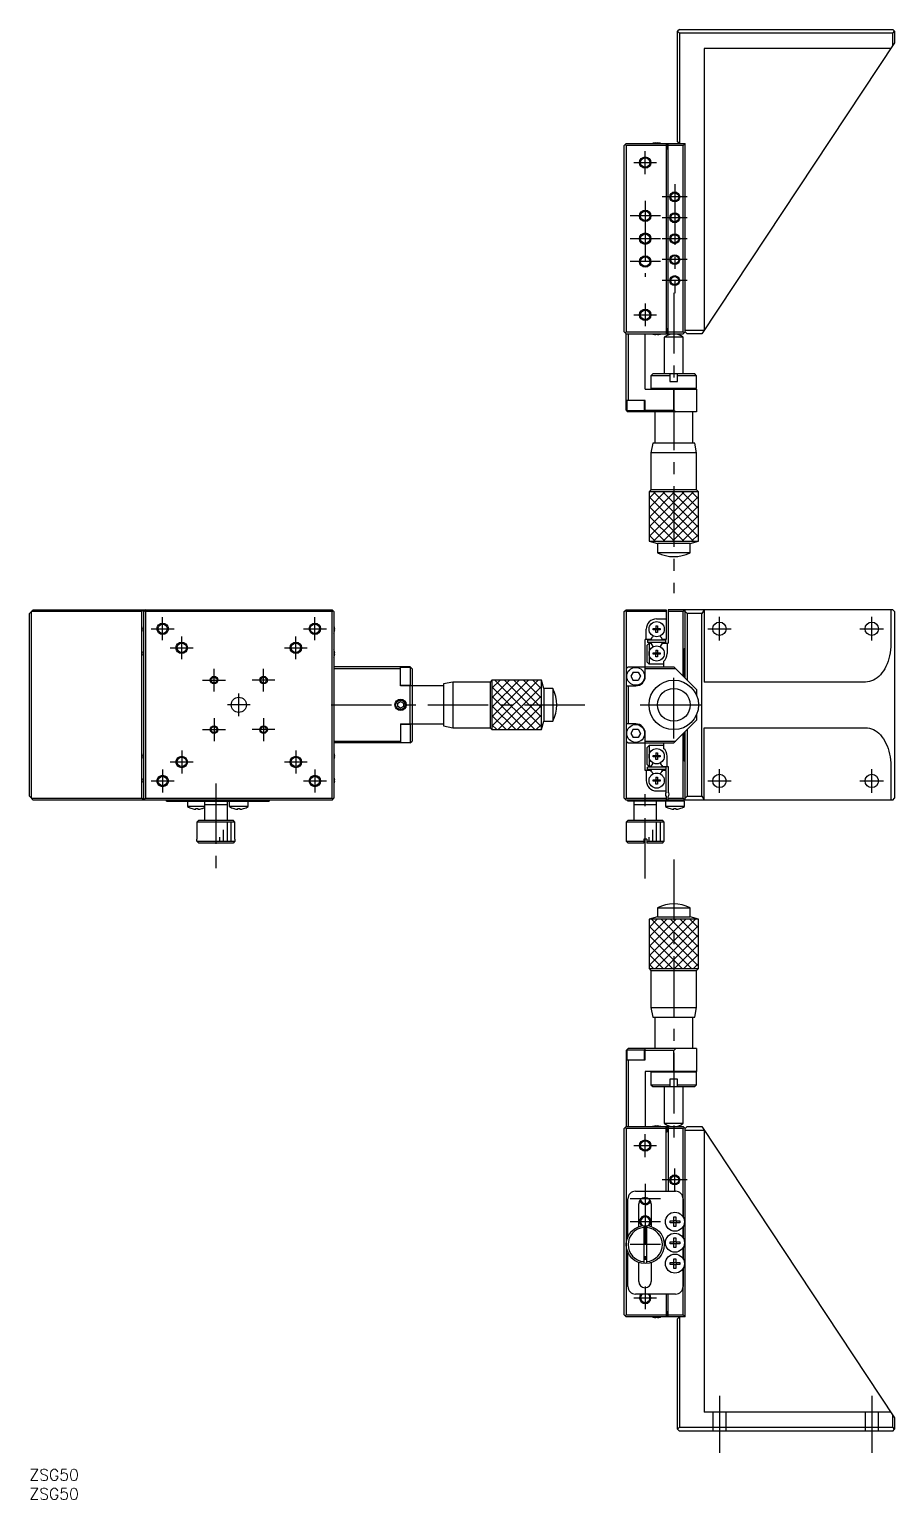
# Model space of a CAD drawing. Extents: x 0 to 472, y -8 to 378.
# Drawn here: x 0 to 227.3, y -8 to 378.3 of the extents above; entities that cross this region are included whole.
import ezdxf

# ---------------------------------------------------------------- set-up
doc = ezdxf.new("R2010")
doc.units = 0
doc.header["$LTSCALE"] = 0.5
doc.linetypes.add('CENTER', pattern=[50.8, 31.75, -6.35, 6.35, -6.35])
doc.linetypes.add('DASHED', pattern=[19.05, 12.7, -6.35])
for name, color, linetype in [('MSM_CENTER', 1, 'CENTER'), ('MSM_CONTINUOUS', 7, 'CONTINUOUS'), ('MSM_DASHED', 4, 'DASHED'), ('MSM_NARROW', 5, 'CONTINUOUS'), ('MSM_PART_NUMBER', 7, 'CONTINUOUS')]:
    doc.layers.add(name, color=color, linetype=linetype)
doc.styles.get("Standard").update_dxf_attribs({"font": 'txt.shx', "height": 3, "bigfont": 'bigfont.shx'})

# ---------------------------------------------------------------- blocks, each defined once
blk = doc.blocks.new('*U2')
at = {"layer": 'MSM_PART_NUMBER'}
blk.add_text('ZSG50', height=3, dxfattribs=at).set_placement((0, -3))
blk = doc.blocks.new('*U3')
at = {"layer": 'MSM_PART_NUMBER'}
blk.add_text('ZSG50', height=3, dxfattribs=at).set_placement((0, -8))

msp = doc.modelspace()

# ---------------------------------------------------------------- linework, layer by layer
at = {"layer": 'MSM_CENTER'}
for p, q in [((161.76, 340.27), (161.76, 346.27)), ((158.76, 343.27), (164.76, 343.27)), ((169.51, 337.57), (169.51, 308.97)), ((161.76, 333.27), (161.76, 313.27)), ((172.81, 334.27), (166.21, 334.27)), ((165.76, 329.27), (157.76, 329.27)), ((172.81, 328.77), (166.21, 328.77)), ((165.76, 323.27), (157.76, 323.27)), ((172.81, 323.27), (166.21, 323.27)), ((165.76, 317.27), (157.76, 317.27)), ((172.81, 317.77), (166.21, 317.77)), ((172.81, 312.27), (166.21, 312.27)), ((169.26, 309.02), (169.26, 230.15)), ((161.76, 306.27), (161.76, 300.27)), ((158.76, 303.27), (164.76, 303.27)), ((32, 220.8), (38, 220.8)), ((35, 217.8), (35, 223.8)), ((72, 220.8), (78, 220.8)), ((75, 217.8), (75, 223.8)), ((178.16, 220.8), (184.36, 220.8)), ((181.26, 217.7), (181.26, 223.9)), ((218.16, 220.8), (224.36, 220.8)), ((221.26, 217.7), (221.26, 223.9)), ((40, 212.8), (40, 218.8)), ((70, 212.8), (70, 218.8)), ((37, 215.8), (43, 215.8)), ((67, 215.8), (73, 215.8)), ((48.5, 204.3), (48.5, 210.3)), ((61.5, 204.3), (61.5, 210.3)), ((169.26, 192), (169.26, 209.6)), ((45.5, 207.3), (51.5, 207.3)), ((64.5, 207.3), (58.5, 207.3)), ((55, 197.8), (55, 203.8)), ((48.5, 197.3), (48.5, 191.3)), ((58, 200.8), (52, 200.8)), ((61.5, 197.3), (61.5, 191.3)), ((79.25, 200.8), (146.76, 200.8)), ((160.46, 200.8), (178.06, 200.8)), ((45.5, 194.3), (51.5, 194.3)), ((64.5, 194.3), (58.5, 194.3)), ((37, 185.8), (43, 185.8)), ((40, 188.8), (40, 182.8)), ((67, 185.8), (73, 185.8)), ((70, 188.8), (70, 182.8)), ((35, 183.8), (35, 177.8)), ((75, 183.8), (75, 177.8)), ((181.26, 177.7), (181.26, 183.9)), ((221.26, 177.7), (221.26, 183.9)), ((32, 180.8), (38, 180.8)), ((49, 180.15), (49, 155.15)), ((72, 180.8), (78, 180.8)), ((161.76, 155.15), (161.76, 180.15)), ((178.16, 180.8), (184.36, 180.8)), ((218.16, 180.8), (224.36, 180.8)), ((169.26, 160.15), (169.26, 84.25)), ((158.76, 85), (164.76, 85)), ((161.76, 82), (161.76, 88)), ((169.51, 73), (169.51, 79)), ((161.76, 75), (161.76, 55)), ((172.81, 76), (166.21, 76)), ((165.76, 71), (157.76, 71)), ((165.76, 65), (157.76, 65)), ((165.76, 59), (157.76, 59)), ((161.76, 48), (161.76, 42)), ((158.76, 45), (164.76, 45)), ((181.26, 19.25), (181.26, 4.25)), ((221.26, 19.25), (221.26, 4.25))]:
    msp.add_line(p, q, dxfattribs=at)
at = {"layer": 'MSM_CONTINUOUS'}
for p, q in [((170.76, 378.27), (170.26, 377.77)), ((170.26, 348.77), (170.26, 377.77)), ((170.26, 377.77), (170.76, 377.27)), ((170.76, 378.27), (226.76, 378.27)), ((170.76, 377.27), (170.76, 348.27)), ((226.76, 377.27), (170.76, 377.27)), ((227.26, 374.77), (176.62, 298.27)), ((227.26, 377.77), (226.76, 378.27)), ((226.76, 377.27), (227.26, 377.77)), ((226.76, 374.01), (226.76, 377.27)), ((227.26, 377.77), (227.26, 374.77)), ((226.27, 373.27), (177.26, 373.27)), ((177.26, 373.27), (177.26, 299.23)), ((156.76, 348.27), (156.26, 347.77)), ((156.26, 298.77), (156.26, 347.77)), ((156.76, 347.77), (156.51, 348.02)), ((156.76, 348.27), (172.26, 348.27)), ((167.26, 347.77), (156.76, 347.77)), ((156.76, 347.77), (156.76, 298.77)), ((163.87, 348.34), (163.87, 348.34)), ((164.58, 348.34), (164.58, 348.46)), ((164.94, 348.34), (164.58, 348.34)), ((164.94, 348.46), (164.94, 348.34)), ((165.65, 348.34), (165.64, 348.34)), ((167.26, 348.27), (167.26, 298.27)), ((167.51, 348.27), (167.51, 346.87)), ((167.76, 298.27), (167.76, 348.27)), ((171.76, 347.77), (167.76, 347.77)), ((170.76, 348.27), (170.26, 348.77)), ((171.76, 348.27), (172.26, 347.77)), ((172.01, 348.02), (171.76, 347.77)), ((171.76, 298.77), (171.76, 347.77)), ((172.26, 298.77), (172.26, 348.27)), ((167.26, 346.87), (167.51, 346.87)), ((156.76, 298.27), (156.26, 298.77)), ((156.51, 298.52), (156.76, 298.77)), ((156.76, 298.77), (167.26, 298.77)), ((156.76, 298.27), (171.76, 298.27)), ((156.76, 278.27), (156.76, 298.27)), ((157.26, 298.27), (157.26, 280.77)), ((161.76, 283.77), (161.76, 298.27)), ((163.87, 298.19), (163.87, 298.2)), ((164.58, 298.2), (164.94, 298.2)), ((164.58, 298.08), (164.58, 298.2)), ((164.94, 298.2), (164.94, 298.08)), ((165.64, 298.2), (165.65, 298.19)), ((167.26, 299.67), (167.51, 299.67)), ((167.51, 298.27), (167.51, 299.67)), ((167.76, 298.77), (171.76, 298.77)), ((171.76, 298.77), (172.01, 298.52)), ((172.26, 298.77), (171.76, 298.27)), ((172.26, 299.27), (177.26, 299.27)), ((172.26, 298.77), (172.76, 298.27)), ((176.62, 298.27), (172.76, 298.27)), ((171.76, 297.39), (166.76, 297.39)), ((166.76, 297.39), (166.76, 287.77)), ((171.76, 287.77), (171.76, 297.39)), ((163.76, 287.77), (163.26, 287.27)), ((168.26, 287.27), (163.26, 287.27)), ((163.26, 287.27), (163.26, 283.97)), ((174.76, 287.77), (163.76, 287.77)), ((168.26, 287.77), (168.26, 285.77)), ((170.26, 285.77), (170.26, 287.77)), ((175.26, 287.27), (170.26, 287.27)), ((175.26, 287.27), (174.76, 287.77)), ((175.26, 283.97), (175.26, 287.27)), ((161.76, 283.77), (175.26, 283.77)), ((163.26, 283.97), (163.46, 283.77)), ((163.26, 283.97), (175.26, 283.97)), ((168.26, 285.77), (170.26, 285.77)), ((169.26, 278.27), (169.26, 283.77)), ((175.06, 283.77), (175.26, 283.97)), ((175.26, 283.77), (175.26, 277.77)), ((161.76, 280.77), (156.76, 280.77)), ((156.76, 278.27), (157.26, 277.77)), ((156.91, 280.77), (156.91, 278.17)), ((156.91, 278.17), (161.61, 278.17)), ((161.61, 278.17), (161.61, 280.77)), ((161.76, 277.77), (161.76, 280.77)), ((161.76, 278.27), (169.26, 278.27)), ((169.26, 278.27), (169.76, 277.77)), ((175.26, 277.77), (157.26, 277.77)), ((164.26, 277.77), (164.26, 269.52)), ((174.26, 269.52), (174.26, 277.77)), ((163.76, 269.52), (163.26, 267.02)), ((175.26, 267.02), (163.26, 267.02)), ((163.26, 267.02), (163.26, 257.27)), ((174.76, 269.52), (163.76, 269.52)), ((175.26, 267.02), (174.76, 269.52)), ((175.26, 257.27), (175.26, 267.02)), ((163.26, 257.27), (162.76, 256.77)), ((175.76, 256.77), (162.76, 256.77)), ((162.76, 256.77), (162.76, 243.77)), ((175.26, 257.27), (163.26, 257.27)), ((175.76, 256.77), (175.26, 257.27)), ((175.76, 243.77), (175.76, 256.77)), ((162.76, 243.77), (164.96, 243.18)), ((162.76, 243.77), (175.76, 243.77)), ((173.56, 243.18), (175.76, 243.77)), ((173.56, 243.18), (164.96, 243.18)), ((164.96, 243.18), (164.96, 240.77)), ((173.56, 240.77), (164.96, 240.77)), ((173.56, 240.77), (173.56, 243.18)), ((0, 224.8), (1, 225.8)), ((0, 176.8), (0, 224.8)), ((29.5, 225.3), (0.5, 225.3)), ((0.5, 225.3), (0.5, 176.3)), ((1, 225.8), (79.5, 225.8)), ((30, 225.8), (29.5, 225.3)), ((29.5, 176.3), (29.5, 225.3)), ((30, 225.8), (30, 175.8)), ((30.5, 225.8), (30, 225.3)), ((30.25, 225.55), (30.5, 225.3)), ((79.5, 225.3), (30.5, 225.3)), ((30.5, 225.3), (30.5, 176.3)), ((80, 225.3), (79.5, 225.8)), ((79.5, 225.3), (79.75, 225.55)), ((79.5, 176.3), (79.5, 225.3)), ((80, 225.3), (80, 176.3)), ((156.26, 225.3), (156.76, 225.8)), ((156.26, 176.3), (156.26, 225.3)), ((156.76, 225.3), (156.51, 225.55)), ((156.76, 225.8), (167.26, 225.8)), ((167.26, 225.3), (156.76, 225.3)), ((156.76, 225.3), (156.76, 176.3)), ((167.26, 225.8), (167.26, 218)), ((226.76, 225.8), (167.76, 225.8)), ((167.76, 225.8), (167.76, 217)), ((171.76, 225.3), (167.76, 225.3)), ((171.76, 225.8), (172.76, 224.8)), ((172.01, 225.55), (171.76, 225.3)), ((171.76, 208.3), (171.76, 225.3)), ((172.26, 207.8), (172.26, 225.8)), ((172.76, 224.8), (172.76, 207.3)), ((176.62, 224.8), (172.76, 224.8)), ((177.26, 225.76), (176.62, 224.8)), ((176.62, 176.8), (176.62, 224.8)), ((177.26, 225.8), (177.26, 206.8)), ((226.27, 225.8), (226.27, 216.8)), ((227.26, 225.3), (226.76, 225.8)), ((227.26, 225.3), (227.26, 176.3)), ((29.81, 220.88), (29.93, 220.88)), ((29.93, 220.52), (29.81, 220.52)), ((29.93, 221.59), (29.93, 221.59)), ((29.93, 220.88), (29.93, 220.52)), ((80.07, 221.59), (80.07, 221.59)), ((80.07, 220.52), (80.07, 220.88)), ((80.07, 220.88), (80.19, 220.88)), ((80.19, 220.52), (80.07, 220.52)), ((162.01, 218), (162.01, 220.65)), ((163.87, 220.52), (163.87, 220.88)), ((163.87, 220.88), (164.58, 220.88)), ((164.58, 220.52), (163.87, 220.52)), ((164.58, 221.59), (164.94, 221.59)), ((164.58, 221.59), (164.58, 220.88)), ((164.59, 220.87), (164.58, 220.88)), ((164.59, 220.53), (164.58, 220.52)), ((164.58, 219.81), (164.58, 220.52)), ((164.59, 220.87), (164.93, 220.87)), ((164.59, 220.53), (164.59, 220.87)), ((164.93, 220.53), (164.59, 220.53)), ((164.76, 223.4), (167.26, 223.4)), ((164.93, 220.87), (164.94, 220.88)), ((164.93, 220.87), (164.93, 220.53)), ((164.93, 220.53), (164.94, 220.52)), ((164.94, 221.59), (164.94, 220.88)), ((164.94, 220.88), (165.64, 220.88)), ((164.94, 220.52), (164.94, 219.81)), ((165.64, 220.52), (164.94, 220.52)), ((165.64, 220.88), (165.64, 220.52)), ((29.93, 219.81), (29.93, 219.81)), ((80.07, 219.81), (80.07, 219.81)), ((163.21, 218), (161.76, 218)), ((161.76, 208.3), (161.76, 218)), ((162.26, 216.5), (162.76, 217)), ((162.26, 212), (162.26, 216.5)), ((162.36, 217.8), (162.36, 217.2)), ((167.16, 217.8), (162.36, 217.8)), ((167.16, 217.2), (162.36, 217.2)), ((162.76, 217), (163.21, 217)), ((162.76, 217), (162.76, 211.5)), ((163.38, 218.29), (163.21, 218)), ((163.21, 217), (163.38, 216.71)), ((164.94, 219.81), (164.58, 219.81)), ((166.3, 218), (166.13, 218.29)), ((166.13, 216.71), (166.3, 217)), ((167.26, 218), (166.3, 218)), ((166.3, 217), (167.76, 217)), ((167.16, 217.2), (167.16, 217.8)), ((167.51, 217), (167.51, 214.3)), ((226.27, 216.8), (226.25, 216.02)), ((29.81, 214.48), (29.93, 214.48)), ((29.93, 214.12), (29.81, 214.12)), ((29.93, 215.19), (29.93, 215.19)), ((29.93, 214.48), (29.93, 214.12)), ((29.93, 213.41), (29.93, 213.41)), ((80.07, 215.19), (80.07, 215.19)), ((80.07, 214.12), (80.07, 214.48)), ((80.07, 214.48), (80.19, 214.48)), ((80.19, 214.12), (80.07, 214.12)), ((80.07, 213.41), (80.07, 213.41)), ((163.87, 214.12), (163.87, 214.48)), ((163.87, 214.48), (164.58, 214.48)), ((164.58, 214.12), (163.87, 214.12)), ((164.58, 215.19), (164.94, 215.19)), ((164.58, 215.19), (164.58, 214.48)), ((164.59, 214.47), (164.58, 214.48)), ((164.59, 214.13), (164.58, 214.12)), ((164.58, 213.41), (164.58, 214.12)), ((164.94, 213.41), (164.58, 213.41)), ((164.59, 214.47), (164.93, 214.47)), ((164.59, 214.13), (164.59, 214.47)), ((164.93, 214.13), (164.59, 214.13)), ((164.93, 214.47), (164.94, 214.48)), ((164.93, 214.47), (164.93, 214.13)), ((164.93, 214.13), (164.94, 214.12)), ((164.94, 215.19), (164.94, 214.48)), ((164.94, 214.48), (165.64, 214.48)), ((164.94, 214.12), (164.94, 213.41)), ((165.64, 214.12), (164.94, 214.12)), ((165.64, 214.48), (165.64, 214.12)), ((171.91, 215.45), (172.26, 215.8)), ((171.91, 208.15), (171.91, 215.45)), ((225.76, 212.97), (225.54, 212.26)), ((225.94, 213.71), (225.76, 212.97)), ((226.08, 214.47), (225.94, 213.71)), ((226.18, 215.24), (226.08, 214.47)), ((226.25, 216.02), (226.18, 215.24)), ((100, 210.8), (80, 210.8)), ((97.5, 210.3), (80, 210.3)), ((97.5, 205.8), (97.5, 210.8)), ((100.1, 210.65), (97.5, 210.65)), ((100.5, 210.3), (100, 210.8)), ((100.1, 205.95), (100.1, 210.65)), ((100.5, 210.3), (100.5, 191.3)), ((157.26, 210.8), (156.76, 210.3)), ((157.26, 210.8), (169.26, 210.8)), ((158.62, 209.4), (157.99, 208.3)), ((158.62, 209.4), (159.89, 209.4)), ((159.89, 209.4), (160.53, 208.3)), ((169.76, 210.3), (161.76, 210.3)), ((162.76, 211.5), (162.26, 212)), ((166.56, 211.5), (162.76, 211.5)), ((166.56, 212.22), (166.56, 210.8)), ((169.26, 210.8), (175.26, 204.8)), ((223.54, 208.71), (223.11, 208.27)), ((223.95, 209.2), (223.54, 208.71)), ((224.33, 209.73), (223.95, 209.2)), ((224.68, 210.31), (224.33, 209.73)), ((225, 210.92), (224.68, 210.31)), ((225.29, 211.58), (225, 210.92)), ((225.54, 212.26), (225.29, 211.58)), ((97.5, 205.95), (100.1, 205.95)), ((108.75, 205.8), (97.5, 205.8)), ((100, 195.8), (100, 205.8)), ((111.25, 206.8), (108.75, 206.3)), ((108.75, 206.3), (108.75, 195.3)), ((111.25, 206.8), (111.25, 194.8)), ((121, 206.8), (111.25, 206.8)), ((121.5, 207.3), (121, 206.8)), ((121, 206.8), (121, 194.8)), ((134.5, 207.3), (121.5, 207.3)), ((121.5, 207.3), (121.5, 194.3)), ((135.09, 205.1), (134.5, 207.3)), ((134.5, 194.3), (134.5, 207.3)), ((135.09, 205.1), (135.09, 196.5)), ((137.5, 205.1), (135.09, 205.1)), ((137.5, 205.1), (137.5, 196.5)), ((156.76, 205.8), (159.26, 205.8)), ((157.26, 205.8), (157.26, 195.8)), ((157.99, 208.3), (158.62, 207.2)), ((159.89, 207.2), (158.62, 207.2)), ((160.53, 208.3), (159.89, 207.2)), ((175.26, 204.8), (175.26, 203.3)), ((219.65, 206.8), (177.26, 206.8)), ((220.17, 206.83), (219.65, 206.8)), ((220.68, 206.92), (220.17, 206.83)), ((221.19, 207.08), (220.68, 206.92)), ((221.69, 207.29), (221.19, 207.08)), ((222.18, 207.56), (221.69, 207.29)), ((222.65, 207.89), (222.18, 207.56)), ((223.11, 208.27), (222.65, 207.89)), ((96.75, 201.23), (97.5, 201.67)), ((96.75, 200.37), (96.75, 201.23)), ((97.5, 201.67), (98.25, 201.23)), ((98.25, 201.23), (98.25, 200.37)), ((97.5, 199.93), (96.75, 200.37)), ((98.25, 200.37), (97.5, 199.93)), ((175.26, 198.3), (175.26, 196.8)), ((97.5, 195.8), (108.75, 195.8)), ((97.5, 195.8), (97.5, 190.8)), ((100.1, 195.65), (97.5, 195.65)), ((100.1, 190.95), (100.1, 195.65)), ((108.75, 195.3), (111.25, 194.8)), ((111.25, 194.8), (121, 194.8)), ((121, 194.8), (121.5, 194.3)), ((121.5, 194.3), (134.5, 194.3)), ((134.5, 194.3), (135.09, 196.5)), ((135.09, 196.5), (137.5, 196.5)), ((159.26, 195.8), (156.76, 195.8)), ((158.62, 194.4), (157.99, 193.3)), ((157.99, 193.3), (158.62, 192.2)), ((158.62, 194.4), (159.89, 194.4)), ((159.89, 194.4), (160.53, 193.3)), ((160.53, 193.3), (159.89, 192.2)), ((161.76, 183.6), (161.76, 193.3)), ((175.26, 196.8), (169.26, 190.8)), ((171.76, 176.3), (171.76, 193.3)), ((171.91, 186.15), (171.91, 193.45)), ((172.26, 175.8), (172.26, 193.8)), ((172.76, 194.3), (172.76, 176.8)), ((177.26, 194.8), (219.65, 194.8)), ((177.26, 175.8), (177.26, 194.8)), ((219.65, 194.8), (220.17, 194.77)), ((220.17, 194.77), (220.68, 194.68)), ((220.68, 194.68), (221.19, 194.52)), ((221.19, 194.52), (221.69, 194.31)), ((221.69, 194.31), (222.18, 194.04)), ((222.18, 194.04), (222.65, 193.71)), ((222.65, 193.71), (223.11, 193.33)), ((223.11, 193.33), (223.54, 192.89)), ((80, 191.3), (97.5, 191.3)), ((100, 190.8), (80, 190.8)), ((97.5, 190.95), (100.1, 190.95)), ((100, 190.8), (100.5, 191.3)), ((156.76, 191.3), (157.26, 190.8)), ((157.26, 190.8), (169.26, 190.8)), ((159.89, 192.2), (158.62, 192.2)), ((161.76, 191.3), (169.76, 191.3)), ((162.26, 189.6), (162.76, 190.1)), ((162.26, 185.1), (162.26, 189.6)), ((166.56, 190.1), (162.76, 190.1)), ((162.76, 190.1), (162.76, 184.6)), ((166.56, 190.8), (166.56, 189.38)), ((223.54, 192.89), (223.95, 192.4)), ((223.95, 192.4), (224.33, 191.87)), ((224.33, 191.87), (224.68, 191.29)), ((224.68, 191.29), (225, 190.68)), ((225, 190.68), (225.29, 190.03)), ((225.29, 190.03), (225.54, 189.34)), ((225.54, 189.34), (225.76, 188.63)), ((29.81, 187.48), (29.93, 187.48)), ((29.93, 187.12), (29.81, 187.12)), ((29.93, 188.19), (29.93, 188.19)), ((29.93, 187.48), (29.93, 187.12)), ((29.93, 186.41), (29.93, 186.41)), ((80.07, 188.19), (80.07, 188.19)), ((80.07, 187.12), (80.07, 187.48)), ((80.07, 187.48), (80.19, 187.48)), ((80.19, 187.12), (80.07, 187.12)), ((80.07, 186.41), (80.07, 186.41)), ((163.87, 187.12), (163.87, 187.48)), ((163.87, 187.48), (164.58, 187.48)), ((164.58, 187.12), (163.87, 187.12)), ((164.58, 188.19), (164.94, 188.19)), ((164.58, 188.19), (164.58, 187.48)), ((164.59, 187.47), (164.58, 187.48)), ((164.59, 187.13), (164.58, 187.12)), ((164.58, 186.41), (164.58, 187.12)), ((164.94, 186.41), (164.58, 186.41)), ((164.59, 187.47), (164.93, 187.47)), ((164.59, 187.13), (164.59, 187.47)), ((164.93, 187.13), (164.59, 187.13)), ((164.93, 187.47), (164.94, 187.48)), ((164.93, 187.47), (164.93, 187.13)), ((164.93, 187.13), (164.94, 187.12)), ((164.94, 188.19), (164.94, 187.48)), ((164.94, 187.48), (165.64, 187.48)), ((164.94, 187.12), (164.94, 186.41)), ((165.64, 187.12), (164.94, 187.12)), ((165.64, 187.48), (165.64, 187.12)), ((167.51, 184.6), (167.51, 187.3)), ((172.26, 185.8), (171.91, 186.15)), ((225.76, 188.63), (225.94, 187.89)), ((225.94, 187.89), (226.08, 187.13)), ((226.08, 187.13), (226.18, 186.36)), ((226.18, 186.36), (226.25, 185.58)), ((226.25, 185.58), (226.27, 184.8)), ((29.93, 181.79), (29.93, 181.79)), ((80.07, 181.79), (80.07, 181.79)), ((163.21, 183.6), (161.76, 183.6)), ((162.01, 183.6), (162.01, 180.95)), ((162.76, 184.6), (162.26, 185.1)), ((167.16, 184.4), (162.36, 184.4)), ((162.36, 183.8), (162.36, 184.4)), ((167.16, 183.8), (162.36, 183.8)), ((162.76, 184.6), (163.21, 184.6)), ((163.21, 184.6), (163.38, 184.89)), ((163.38, 183.31), (163.21, 183.6)), ((164.58, 181.79), (164.94, 181.79)), ((164.58, 181.79), (164.58, 181.08)), ((164.94, 181.79), (164.94, 181.08)), ((166.13, 184.89), (166.3, 184.6)), ((166.3, 183.6), (166.13, 183.31)), ((166.3, 184.6), (167.76, 184.6)), ((167.26, 183.6), (166.3, 183.6)), ((167.16, 184.4), (167.16, 183.8)), ((167.26, 177.9), (167.26, 183.6)), ((167.76, 184.6), (167.76, 177.96)), ((226.27, 184.8), (226.27, 175.8)), ((29.81, 181.08), (29.93, 181.08)), ((29.93, 180.72), (29.81, 180.72)), ((29.93, 181.08), (29.93, 180.72)), ((29.93, 180.01), (29.93, 180.01)), ((80.07, 180.72), (80.07, 181.08)), ((80.07, 181.08), (80.19, 181.08)), ((80.19, 180.72), (80.07, 180.72)), ((80.07, 180.01), (80.07, 180.01)), ((163.87, 180.72), (163.87, 181.08)), ((163.87, 181.08), (164.58, 181.08)), ((164.58, 180.72), (163.87, 180.72)), ((164.59, 181.07), (164.58, 181.08)), ((164.59, 180.73), (164.58, 180.72)), ((164.58, 180.01), (164.58, 180.72)), ((164.94, 180.01), (164.58, 180.01)), ((164.59, 181.07), (164.93, 181.07)), ((164.59, 180.73), (164.59, 181.07)), ((164.93, 180.73), (164.59, 180.73)), ((164.76, 178.2), (167.26, 178.2)), ((164.93, 181.07), (164.94, 181.08)), ((164.93, 181.07), (164.93, 180.73)), ((164.93, 180.73), (164.94, 180.72)), ((164.94, 181.08), (165.64, 181.08)), ((164.94, 180.72), (164.94, 180.01)), ((165.64, 180.72), (164.94, 180.72)), ((165.64, 181.08), (165.64, 180.72)), ((1, 175.8), (0, 176.8)), ((0.5, 176.3), (29.5, 176.3)), ((79.5, 175.8), (1, 175.8)), ((29.5, 176.3), (30, 175.8)), ((30, 176.3), (30.5, 175.8)), ((30.25, 176.05), (30.5, 176.3)), ((30.5, 176.3), (79.5, 176.3)), ((36, 175.5), (36, 175.8)), ((36, 175.5), (63, 175.5)), ((41.5, 175.5), (41.5, 174.11)), ((46, 174.11), (41.5, 174.11)), ((46, 175.5), (46, 170.5)), ((52, 174.5), (46, 174.5)), ((52, 170.5), (52, 175.5)), ((52.5, 175.5), (52.5, 174.11)), ((57.5, 174.11), (52.5, 174.11)), ((57.5, 174.11), (57.5, 175.5)), ((63, 175.8), (63, 175.5)), ((79.5, 176.3), (79.75, 176.05)), ((79.5, 175.8), (80, 176.3)), ((156.76, 175.8), (156.26, 176.3)), ((156.51, 176.05), (156.76, 176.3)), ((156.76, 176.3), (167.26, 176.3)), ((226.76, 175.8), (156.76, 175.8)), ((157.21, 175.5), (157.21, 175.8)), ((172.06, 175.5), (157.21, 175.5)), ((158.76, 175.5), (158.76, 170.5)), ((164.76, 174.5), (158.76, 174.5)), ((164.76, 170.5), (164.76, 175.5)), ((167.06, 175.5), (167.06, 174.11)), ((172.06, 174.11), (167.06, 174.11)), ((167.26, 176.7), (167.26, 175.8)), ((167.76, 175.8), (167.76, 176.64)), ((167.76, 176.3), (171.76, 176.3)), ((171.71, 175.8), (171.71, 175.5)), ((172.76, 176.8), (171.76, 175.8)), ((171.76, 176.3), (172.01, 176.05)), ((172.06, 174.11), (172.06, 175.5)), ((172.76, 176.8), (176.62, 176.8)), ((176.62, 176.8), (177.26, 175.84)), ((226.76, 175.8), (227.26, 176.3)), ((42.74, 173.53), (42.74, 173.54)), ((43.74, 173.54), (44.26, 173.54)), ((43.74, 173.37), (43.74, 173.54)), ((44.5, 170.5), (44, 170)), ((54, 170), (44, 170)), ((44, 170), (44, 165.5)), ((44.26, 173.54), (44.26, 173.37)), ((44.5, 170.5), (53.5, 170.5)), ((45.26, 173.54), (45.26, 173.53)), ((54, 170), (53.5, 170.5)), ((53.74, 173.53), (53.74, 173.54)), ((54, 165.5), (54, 170)), ((54.74, 173.54), (55.26, 173.54)), ((54.74, 173.37), (54.74, 173.54)), ((55.26, 173.54), (55.26, 173.37)), ((56.26, 173.54), (56.26, 173.53)), ((157.26, 170.5), (156.76, 170)), ((156.76, 170), (156.76, 165)), ((166.76, 170), (156.76, 170)), ((157.26, 170.5), (166.26, 170.5)), ((166.76, 170), (166.26, 170.5)), ((166.76, 165), (166.76, 170)), ((168.3, 173.53), (168.3, 173.54)), ((169.3, 173.54), (169.82, 173.54)), ((169.3, 173.37), (169.3, 173.54)), ((169.82, 173.54), (169.82, 173.37)), ((170.82, 173.54), (170.82, 173.53)), ((44.02, 165.5), (44, 165.5)), ((44.02, 165), (44.02, 165.5)), ((44.02, 165), (53.98, 165)), ((44.52, 164.5), (44.02, 165)), ((53.48, 164.5), (44.52, 164.5)), ((53.98, 165), (53.48, 164.5)), ((53.98, 165.5), (53.98, 165)), ((54, 165.5), (53.98, 165.5)), ((156.76, 165), (161.36, 165)), ((156.76, 165), (157.26, 164.5)), ((161.36, 164.5), (157.26, 164.5)), ((162.16, 165.5), (161.36, 165.5)), ((161.36, 165.5), (161.36, 164.5)), ((162.16, 165.5), (162.16, 164.5)), ((162.16, 165), (166.76, 165)), ((166.26, 164.5), (162.16, 164.5)), ((166.26, 164.5), (166.76, 165)), ((164.96, 147.5), (173.56, 147.5)), ((164.96, 147.5), (164.96, 145.09)), ((173.56, 145.09), (173.56, 147.5)), ((164.96, 145.09), (162.76, 144.5)), ((175.76, 144.5), (162.76, 144.5)), ((162.76, 144.5), (162.76, 131.5)), ((164.96, 145.09), (173.56, 145.09)), ((175.76, 144.5), (173.56, 145.09)), ((175.76, 131.5), (175.76, 144.5)), ((162.76, 131.5), (163.26, 131)), ((162.76, 131.5), (175.76, 131.5)), ((175.26, 131), (175.76, 131.5)), ((163.26, 131), (175.26, 131)), ((163.26, 131), (163.26, 121.25)), ((175.26, 121.25), (175.26, 131)), ((163.26, 121.25), (175.26, 121.25)), ((163.26, 121.25), (163.76, 118.75)), ((174.76, 118.75), (175.26, 121.25)), ((163.76, 118.75), (174.76, 118.75)), ((164.26, 118.75), (164.26, 110.5)), ((174.26, 110.5), (174.26, 118.75)), ((157.26, 110.5), (156.76, 110)), ((156.76, 110), (156.76, 90)), ((156.91, 110.1), (156.91, 107.5)), ((161.61, 110.1), (156.91, 110.1)), ((175.26, 110.5), (157.26, 110.5)), ((161.61, 107.5), (161.61, 110.1)), ((161.76, 107.5), (161.76, 110.5)), ((169.26, 110), (161.76, 110)), ((169.76, 110.5), (169.26, 110)), ((169.26, 104.5), (169.26, 110)), ((175.26, 110.5), (175.26, 104.5)), ((156.76, 107.5), (161.76, 107.5)), ((157.26, 107.5), (157.26, 90)), ((161.76, 104.5), (161.76, 90)), ((175.26, 104.5), (161.76, 104.5)), ((163.46, 104.5), (163.26, 104.3)), ((175.26, 104.3), (163.26, 104.3)), ((163.26, 104.3), (163.26, 101)), ((175.26, 104.3), (175.06, 104.5)), ((175.26, 101), (175.26, 104.3)), ((163.26, 101), (168.26, 101)), ((163.26, 101), (163.76, 100.5)), ((163.76, 100.5), (174.76, 100.5)), ((166.76, 100.5), (166.76, 90.88)), ((170.26, 102.5), (168.26, 102.5)), ((168.26, 102.5), (168.26, 100.5)), ((170.26, 100.5), (170.26, 102.5)), ((170.26, 101), (175.26, 101)), ((171.76, 90.88), (171.76, 100.5)), ((174.76, 100.5), (175.26, 101)), ((156.26, 89.5), (156.76, 90)), ((156.26, 40.5), (156.26, 89.5)), ((156.76, 89.5), (156.51, 89.75)), ((156.76, 90), (171.76, 90)), ((167.26, 89.5), (156.76, 89.5)), ((156.76, 89.5), (156.76, 40.5)), ((163.87, 90.07), (163.87, 90.07)), ((164.58, 90.07), (164.58, 90.19)), ((164.94, 90.07), (164.58, 90.07)), ((164.94, 90.19), (164.94, 90.07)), ((165.65, 90.07), (165.64, 90.07)), ((166.76, 90.88), (171.76, 90.88)), ((167.26, 73), (167.26, 90)), ((167.51, 90), (167.51, 88.6)), ((167.76, 90), (167.76, 73)), ((171.76, 89.5), (167.76, 89.5)), ((171.76, 90), (172.26, 89.5)), ((172.01, 89.75), (171.76, 89.5)), ((171.76, 66.19), (171.76, 89.5)), ((172.76, 90), (172.26, 89.5)), ((172.26, 40), (172.26, 89.5)), ((177.26, 89), (172.26, 89)), ((172.76, 90), (176.62, 90)), ((176.62, 90), (227.26, 13.5)), ((177.26, 89.04), (177.26, 15)), ((167.26, 88.6), (167.51, 88.6)), ((157.21, 61.07), (157.21, 71)), ((159.21, 73), (169.71, 73)), ((160.06, 63.7), (160.06, 69.7)), ((163.36, 69.7), (163.36, 63.74)), ((171.71, 71), (171.71, 66.28)), ((169.3, 66.26), (169.82, 66.26)), ((169.3, 65.26), (169.3, 66.26)), ((169.82, 66.26), (169.82, 65.26)), ((161.36, 63.98), (161.36, 54.02)), ((162.16, 54.02), (162.16, 63.98)), ((168.3, 65.26), (169.3, 65.26)), ((168.3, 64.74), (168.3, 65.26)), ((169.3, 64.74), (168.3, 64.74)), ((169.26, 64.74), (169.26, 65.26)), ((169.3, 65.3), (169.82, 65.3)), ((169.3, 63.74), (169.3, 64.74)), ((169.82, 64.7), (169.3, 64.7)), ((169.82, 63.74), (169.3, 63.74)), ((169.82, 65.26), (170.82, 65.26)), ((169.82, 64.74), (169.82, 63.74)), ((170.82, 64.74), (169.82, 64.74)), ((169.86, 65.26), (169.86, 64.74)), ((170.82, 65.26), (170.82, 64.74)), ((171.71, 63.72), (171.71, 60.78)), ((171.76, 60.69), (171.76, 63.81)), ((168.3, 59.76), (169.3, 59.76)), ((168.3, 59.24), (168.3, 59.76)), ((169.3, 59.24), (168.3, 59.24)), ((169.26, 59.24), (169.26, 59.76)), ((169.3, 60.76), (169.82, 60.76)), ((169.3, 59.76), (169.3, 60.76)), ((169.3, 59.8), (169.82, 59.8)), ((169.3, 58.24), (169.3, 59.24)), ((169.82, 59.2), (169.3, 59.2)), ((169.82, 58.24), (169.3, 58.24)), ((169.82, 60.76), (169.82, 59.76)), ((169.82, 59.76), (170.82, 59.76)), ((169.82, 59.24), (169.82, 58.24)), ((170.82, 59.24), (169.82, 59.24)), ((169.86, 59.76), (169.86, 59.24)), ((170.82, 59.76), (170.82, 59.24)), ((171.71, 58.22), (171.71, 55.28)), ((171.76, 55.19), (171.76, 58.31)), ((157.21, 48), (157.21, 56.93)), ((160.06, 49.3), (160.06, 54.3)), ((163.36, 54.26), (163.36, 49.3)), ((168.3, 54.26), (169.3, 54.26)), ((168.3, 53.74), (168.3, 54.26)), ((169.26, 53.74), (169.26, 54.26)), ((169.3, 55.26), (169.82, 55.26)), ((169.3, 54.26), (169.3, 55.26)), ((169.3, 54.3), (169.82, 54.3)), ((169.82, 55.26), (169.82, 54.26)), ((169.82, 54.26), (170.82, 54.26)), ((169.86, 54.26), (169.86, 53.74)), ((170.82, 54.26), (170.82, 53.74)), ((169.3, 53.74), (168.3, 53.74)), ((169.3, 52.74), (169.3, 53.74)), ((169.82, 53.7), (169.3, 53.7)), ((169.82, 52.74), (169.3, 52.74)), ((169.82, 53.74), (169.82, 52.74)), ((170.82, 53.74), (169.82, 53.74)), ((171.71, 52.72), (171.71, 48)), ((171.76, 40.5), (171.76, 52.81)), ((169.71, 46), (159.21, 46)), ((167.26, 46), (167.26, 40)), ((167.76, 40), (167.76, 46)), ((156.76, 40), (156.26, 40.5)), ((156.51, 40.25), (156.76, 40.5)), ((156.76, 40.5), (167.26, 40.5)), ((172.26, 40), (156.76, 40)), ((163.87, 39.93), (163.87, 39.93)), ((164.58, 39.93), (164.94, 39.93)), ((164.58, 39.81), (164.58, 39.93)), ((164.94, 39.93), (164.94, 39.81)), ((165.64, 39.93), (165.65, 39.93)), ((167.26, 41.4), (167.51, 41.4)), ((167.51, 40), (167.51, 41.4)), ((167.76, 40.5), (171.76, 40.5)), ((170.26, 39.5), (170.76, 40)), ((170.26, 10.5), (170.26, 39.5)), ((170.76, 40), (170.76, 11)), ((171.76, 40.5), (172.01, 40.25)), ((172.26, 40.5), (171.76, 40)), ((226.27, 15), (177.26, 15)), ((226.76, 11), (226.76, 14.26)), ((227.26, 13.5), (227.26, 10.5)), ((170.76, 11), (170.26, 10.5)), ((170.26, 10.5), (170.76, 10)), ((170.76, 11), (226.76, 11)), ((226.76, 10), (170.76, 10)), ((227.26, 10.5), (226.76, 11)), ((226.76, 10), (227.26, 10.5))]:
    msp.add_line(p, q, dxfattribs=at)
for centre, radius in [((161.76, 343.27), 1.23), ((169.51, 334.27), 1.06), ((161.76, 329.27), 1.23), ((169.51, 328.77), 1.06), ((161.76, 323.29), 1.23), ((169.51, 323.27), 1.06), ((161.76, 317.27), 1.23), ((169.51, 317.77), 1.06), ((169.51, 312.27), 1.06), ((161.76, 303.27), 1.23), ((35, 220.8), 1.23), ((75, 220.8), 1.23), ((164.76, 220.7), 2), ((181.26, 220.8), 1.75), ((221.26, 220.8), 1.75), ((40, 215.8), 1.23), ((70, 215.8), 1.23), ((164.76, 214.3), 2), ((159.26, 208.3), 2.35), ((48.5, 207.3), 0.783), ((61.5, 207.3), 0.783), ((169.26, 200.8), 6.5), ((169.26, 200.8), 4.3), ((55, 200.8), 2), ((97.5, 200.8), 1.23), ((48.5, 194.3), 0.783), ((61.5, 194.3), 0.783), ((159.26, 193.3), 2.35), ((164.76, 187.3), 2), ((40, 185.8), 1.23), ((70, 185.8), 1.23), ((35, 180.8), 1.23), ((75, 180.8), 1.23), ((164.76, 180.9), 2), ((181.26, 180.8), 1.75), ((221.26, 180.8), 1.75), ((161.76, 85), 1.23), ((169.51, 76), 1.06), ((169.56, 65), 2.5), ((161.76, 59), 5), ((169.56, 59.5), 2.5), ((169.56, 54), 2.5)]:
    msp.add_circle(centre, radius, dxfattribs=at)
for centre, radius, start, end in [((164.76, 345.27), 3.2, 106.1225, 110.3641), ((164.76, 345.27), 3.19, 93.2297, 106.1067), ((164.76, 345.27), 3.19, 73.8933, 86.7703), ((164.76, 345.27), 3.2, 69.6359, 73.8775), ((164.76, 301.27), 3.2, 249.6359, 253.8775), ((164.76, 301.27), 3.19, 253.8933, 266.7703), ((164.76, 301.27), 3.19, 273.2297, 286.1067), ((164.76, 301.27), 3.2, 286.1225, 290.3641), ((169.26, 294.27), 4, 51.3178, 128.6822), ((169.26, 249.51), 9.75, 243.8162, 296.1838), ((33, 220.7), 3.19, 163.8933, 176.7703), ((33, 220.7), 3.19, 183.2297, 196.1067), ((33, 220.7), 3.2, 159.6359, 163.8775), ((77, 220.7), 3.2, 16.1225, 20.3641), ((77, 220.7), 3.19, 3.2297, 16.1067), ((77, 220.7), 3.19, 343.8933, 356.7703), ((164.76, 220.65), 2.75, 90, 180), ((33, 220.7), 3.2, 196.1225, 200.3641), ((77, 220.7), 3.2, 339.6359, 343.8775), ((164.76, 217.5), 1.59, 150, 169.1069), ((164.76, 217.5), 1.59, 190.893, 239.5667), ((164.76, 217.5), 1.59, 135, 150), ((164.87, 217.39), 1.75, 121.8865, 135.0044), ((164.76, 217.5), 1.59, 120.4332, 135), ((164.87, 217.61), 1.75, 224.9956, 238.1135), ((164.76, 217.5), 1.59, 45, 59.5668), ((164.76, 217.5), 1.59, 300.4333, 349.107), ((164.64, 217.39), 1.75, 44.9956, 58.1135), ((164.64, 217.61), 1.75, 301.8865, 315.0044), ((164.76, 217.5), 1.59, 30, 45), ((164.76, 217.5), 1.59, 10.8931, 30), ((33, 214.3), 3.19, 163.8933, 176.7703), ((33, 214.3), 3.19, 183.2297, 196.1067), ((33, 214.3), 3.2, 159.6359, 163.8775), ((33, 214.3), 3.2, 196.1225, 200.3641), ((77, 214.3), 3.2, 16.1225, 20.3641), ((77, 214.3), 3.2, 339.6359, 343.8775), ((77, 214.3), 3.19, 3.2297, 16.1067), ((77, 214.3), 3.19, 343.8933, 356.7703), ((164.76, 214.3), 2.75, 310.8852, 0), ((128.76, 200.8), 9.75, 333.8162, 26.1838), ((159.26, 208.3), 2.5, 270, 0), ((159.26, 193.3), 2.5, 0, 90), ((164.76, 187.3), 2.75, 0, 49.1148), ((33, 187.3), 3.19, 163.8933, 176.7703), ((33, 187.3), 3.19, 183.2297, 196.1067), ((33, 187.3), 3.2, 159.6359, 163.8775), ((33, 187.3), 3.2, 196.1225, 200.3641), ((77, 187.3), 3.2, 16.1225, 20.3641), ((77, 187.3), 3.2, 339.6359, 343.8775), ((77, 187.3), 3.19, 3.2297, 16.1067), ((77, 187.3), 3.19, 343.8933, 356.7703), ((164.76, 184.1), 1.59, 120.4333, 169.107), ((164.87, 183.99), 1.75, 121.8865, 135.0044), ((164.76, 184.1), 1.59, 10.893, 59.5667), ((164.64, 183.99), 1.75, 44.9956, 58.1135), ((33, 180.9), 3.19, 163.8933, 176.7703), ((33, 180.9), 3.2, 159.6359, 163.8775), ((77, 180.9), 3.2, 16.1225, 20.3641), ((77, 180.9), 3.19, 3.2297, 16.1067), ((164.76, 184.1), 1.59, 190.8931, 210), ((164.76, 184.1), 1.59, 210, 225), ((164.87, 184.21), 1.75, 224.9956, 238.1135), ((164.76, 184.1), 1.59, 225, 239.5668), ((164.76, 184.1), 1.59, 300.4332, 315), ((164.64, 184.21), 1.75, 301.8865, 315.0044), ((164.76, 184.1), 1.59, 315, 330), ((164.76, 184.1), 1.59, 330, 349.1069), ((33, 180.9), 3.19, 183.2297, 196.1067), ((33, 180.9), 3.2, 196.1225, 200.3641), ((77, 180.9), 3.2, 339.6359, 343.8775), ((77, 180.9), 3.19, 343.8933, 356.7703), ((164.76, 180.95), 2.75, 180, 270), ((168.06, 177.3), 1, 143.1301, 216.8699), ((167.01, 177.3), 1, 318.5904, 41.4096), ((44, 177.85), 4.5, 236.251, 253.7142), ((55, 177.85), 4.5, 236.251, 253.7142), ((55, 177.85), 4.5, 286.2858, 303.749), ((169.56, 177.85), 4.5, 236.251, 253.7142), ((169.56, 177.85), 4.5, 286.2858, 303.749), ((44, 177.85), 4.49, 253.7306, 266.6822), ((44, 177.85), 4.49, 273.3178, 286.2694), ((44, 177.85), 4.5, 286.2858, 296.3878), ((55, 177.85), 4.49, 253.7306, 266.6822), ((55, 177.85), 4.49, 273.3178, 286.2694), ((169.56, 177.85), 4.49, 253.7306, 266.6822), ((169.56, 177.85), 4.49, 273.3178, 286.2694), ((169.26, 138.76), 9.75, 63.8162, 116.1838), ((164.76, 87), 3.2, 106.1225, 110.3641), ((164.76, 87), 3.19, 93.2297, 106.1067), ((164.76, 87), 3.19, 73.8933, 86.7703), ((164.76, 87), 3.2, 69.6359, 73.8775), ((169.26, 94), 4, 231.3178, 308.6822), ((159.21, 71), 2, 90, 180), ((161.71, 69.7), 1.65, 0, 180), ((161.76, 71), 1.23, 186.4572, 349.1377), ((169.71, 71), 2, 0, 90), ((161.76, 65.02), 1.23, 300.3462, 239.6538), ((161.76, 59), 4.5, 95.0997, 264.9003), ((161.76, 59), 4.5, 275.0997, 84.9003), ((159.21, 48), 2, 180, 270), ((161.71, 49.3), 1.65, 180, 0), ((169.71, 48), 2, 270, 0), ((161.76, 45), 1.23, 125.5766, 54.4234), ((164.76, 43), 3.2, 249.6359, 253.8775), ((164.76, 43), 3.19, 253.8933, 266.7703), ((164.76, 43), 3.19, 273.2297, 286.1067), ((164.76, 43), 3.2, 286.1225, 290.3641)]:
    msp.add_arc(centre, radius, start, end, dxfattribs=at)
at = {"layer": 'MSM_DASHED'}
for p, q in [((179.51, 15), (179.51, 10)), ((183.01, 10), (183.01, 15)), ((219.51, 15), (219.51, 10)), ((223.01, 10), (223.01, 15))]:
    msp.add_line(p, q, dxfattribs=at)
at = {"layer": 'MSM_NARROW'}
for p, q in [((162.76, 255.07), (164.45, 256.77)), ((162.76, 252.57), (166.95, 256.77)), ((162.76, 250.07), (169.45, 256.77)), ((162.76, 247.57), (171.95, 256.77)), ((162.76, 245.07), (174.45, 256.77)), ((162.76, 255.42), (174.41, 243.77)), ((163.91, 256.77), (175.76, 244.92)), ((163.95, 243.77), (175.76, 255.57)), ((166.41, 256.77), (175.76, 247.42)), ((168.91, 256.77), (175.76, 249.92)), ((171.41, 256.77), (175.76, 252.42)), ((173.91, 256.77), (175.76, 254.92)), ((162.76, 252.92), (171.91, 243.77)), ((166.45, 243.77), (175.76, 253.07)), ((162.76, 250.42), (169.41, 243.77)), ((162.76, 247.92), (166.91, 243.77)), ((168.95, 243.77), (175.76, 250.57)), ((171.45, 243.77), (175.76, 248.07)), ((162.76, 245.42), (164.41, 243.77)), ((173.95, 243.77), (175.76, 245.57)), ((121.5, 205.17), (123.63, 207.3)), ((121.5, 202.67), (126.13, 207.3)), ((121.5, 200.17), (128.63, 207.3)), ((121.5, 197.67), (131.13, 207.3)), ((121.5, 195.17), (133.63, 207.3)), ((121.5, 205.55), (132.75, 194.3)), ((122.25, 207.3), (134.5, 195.05)), ((123.13, 194.3), (134.5, 205.67)), ((124.75, 207.3), (134.5, 197.55)), ((127.25, 207.3), (134.5, 200.05)), ((129.75, 207.3), (134.5, 202.55)), ((132.25, 207.3), (134.5, 205.05)), ((121.5, 203.05), (130.25, 194.3)), ((125.63, 194.3), (134.5, 203.17)), ((121.5, 200.55), (127.75, 194.3)), ((121.5, 198.05), (125.25, 194.3)), ((128.13, 194.3), (134.5, 200.67)), ((130.63, 194.3), (134.5, 198.17)), ((121.5, 195.55), (122.75, 194.3)), ((133.13, 194.3), (134.5, 195.67)), ((52, 165), (52, 170)), ((53, 165), (53, 170)), ((164.76, 165), (164.76, 170)), ((165.76, 165), (165.76, 170)), ((51, 165), (51, 168)), ((163.76, 165), (163.76, 168)), ((50, 165), (50, 166)), ((162.76, 165), (162.76, 166)), ((162.76, 142.34), (164.92, 144.5)), ((162.76, 139.84), (167.42, 144.5)), ((162.76, 137.34), (169.92, 144.5)), ((162.76, 134.84), (172.42, 144.5)), ((162.76, 132.34), (174.92, 144.5)), ((163.44, 144.5), (175.76, 132.18)), ((165.94, 144.5), (175.76, 134.68)), ((168.44, 144.5), (175.76, 137.18)), ((170.94, 144.5), (175.76, 139.68)), ((173.44, 144.5), (175.76, 142.18)), ((162.76, 142.68), (173.94, 131.5)), ((162.76, 140.18), (171.44, 131.5)), ((164.42, 131.5), (175.76, 142.84)), ((166.92, 131.5), (175.76, 140.34)), ((162.76, 137.68), (168.94, 131.5)), ((169.42, 131.5), (175.76, 137.84)), ((171.92, 131.5), (175.76, 135.34)), ((162.76, 135.18), (166.44, 131.5)), ((162.76, 132.68), (163.94, 131.5)), ((174.42, 131.5), (175.76, 132.84))]:
    msp.add_line(p, q, dxfattribs=at)
for centre, radius in [((161.76, 343.27), 1.5), ((169.51, 334.27), 1.3), ((161.76, 329.27), 1.5), ((169.51, 328.77), 1.3), ((161.76, 323.29), 1.5), ((169.51, 323.27), 1.3), ((161.76, 317.27), 1.5), ((169.51, 317.77), 1.3), ((169.51, 312.27), 1.3), ((161.76, 303.27), 1.5), ((35, 220.8), 1.5), ((75, 220.8), 1.5), ((40, 215.8), 1.5), ((70, 215.8), 1.5), ((48.5, 207.3), 1), ((61.5, 207.3), 1), ((97.5, 200.8), 1.5), ((48.5, 194.3), 1), ((61.5, 194.3), 1), ((40, 185.8), 1.5), ((70, 185.8), 1.5), ((35, 180.8), 1.5), ((75, 180.8), 1.5), ((161.76, 85), 1.5), ((169.51, 76), 1.3)]:
    msp.add_circle(centre, radius, dxfattribs=at)
for centre, start, end in [((161.76, 71), 196.0128, 339.5821), ((161.76, 65.02), 311.5628, 228.4372), ((161.76, 45), 138.1897, 41.8103)]:
    msp.add_arc(centre, 1.5, start, end, dxfattribs=at)

# ---------------------------------------------------------------- block references
at = {"layer": 'MSM_CONTINUOUS'}
for name in ['*U2', '*U3']:
    msp.add_blockref(name, (0, 0), dxfattribs=at)

doc.saveas('drawing.dxf')
